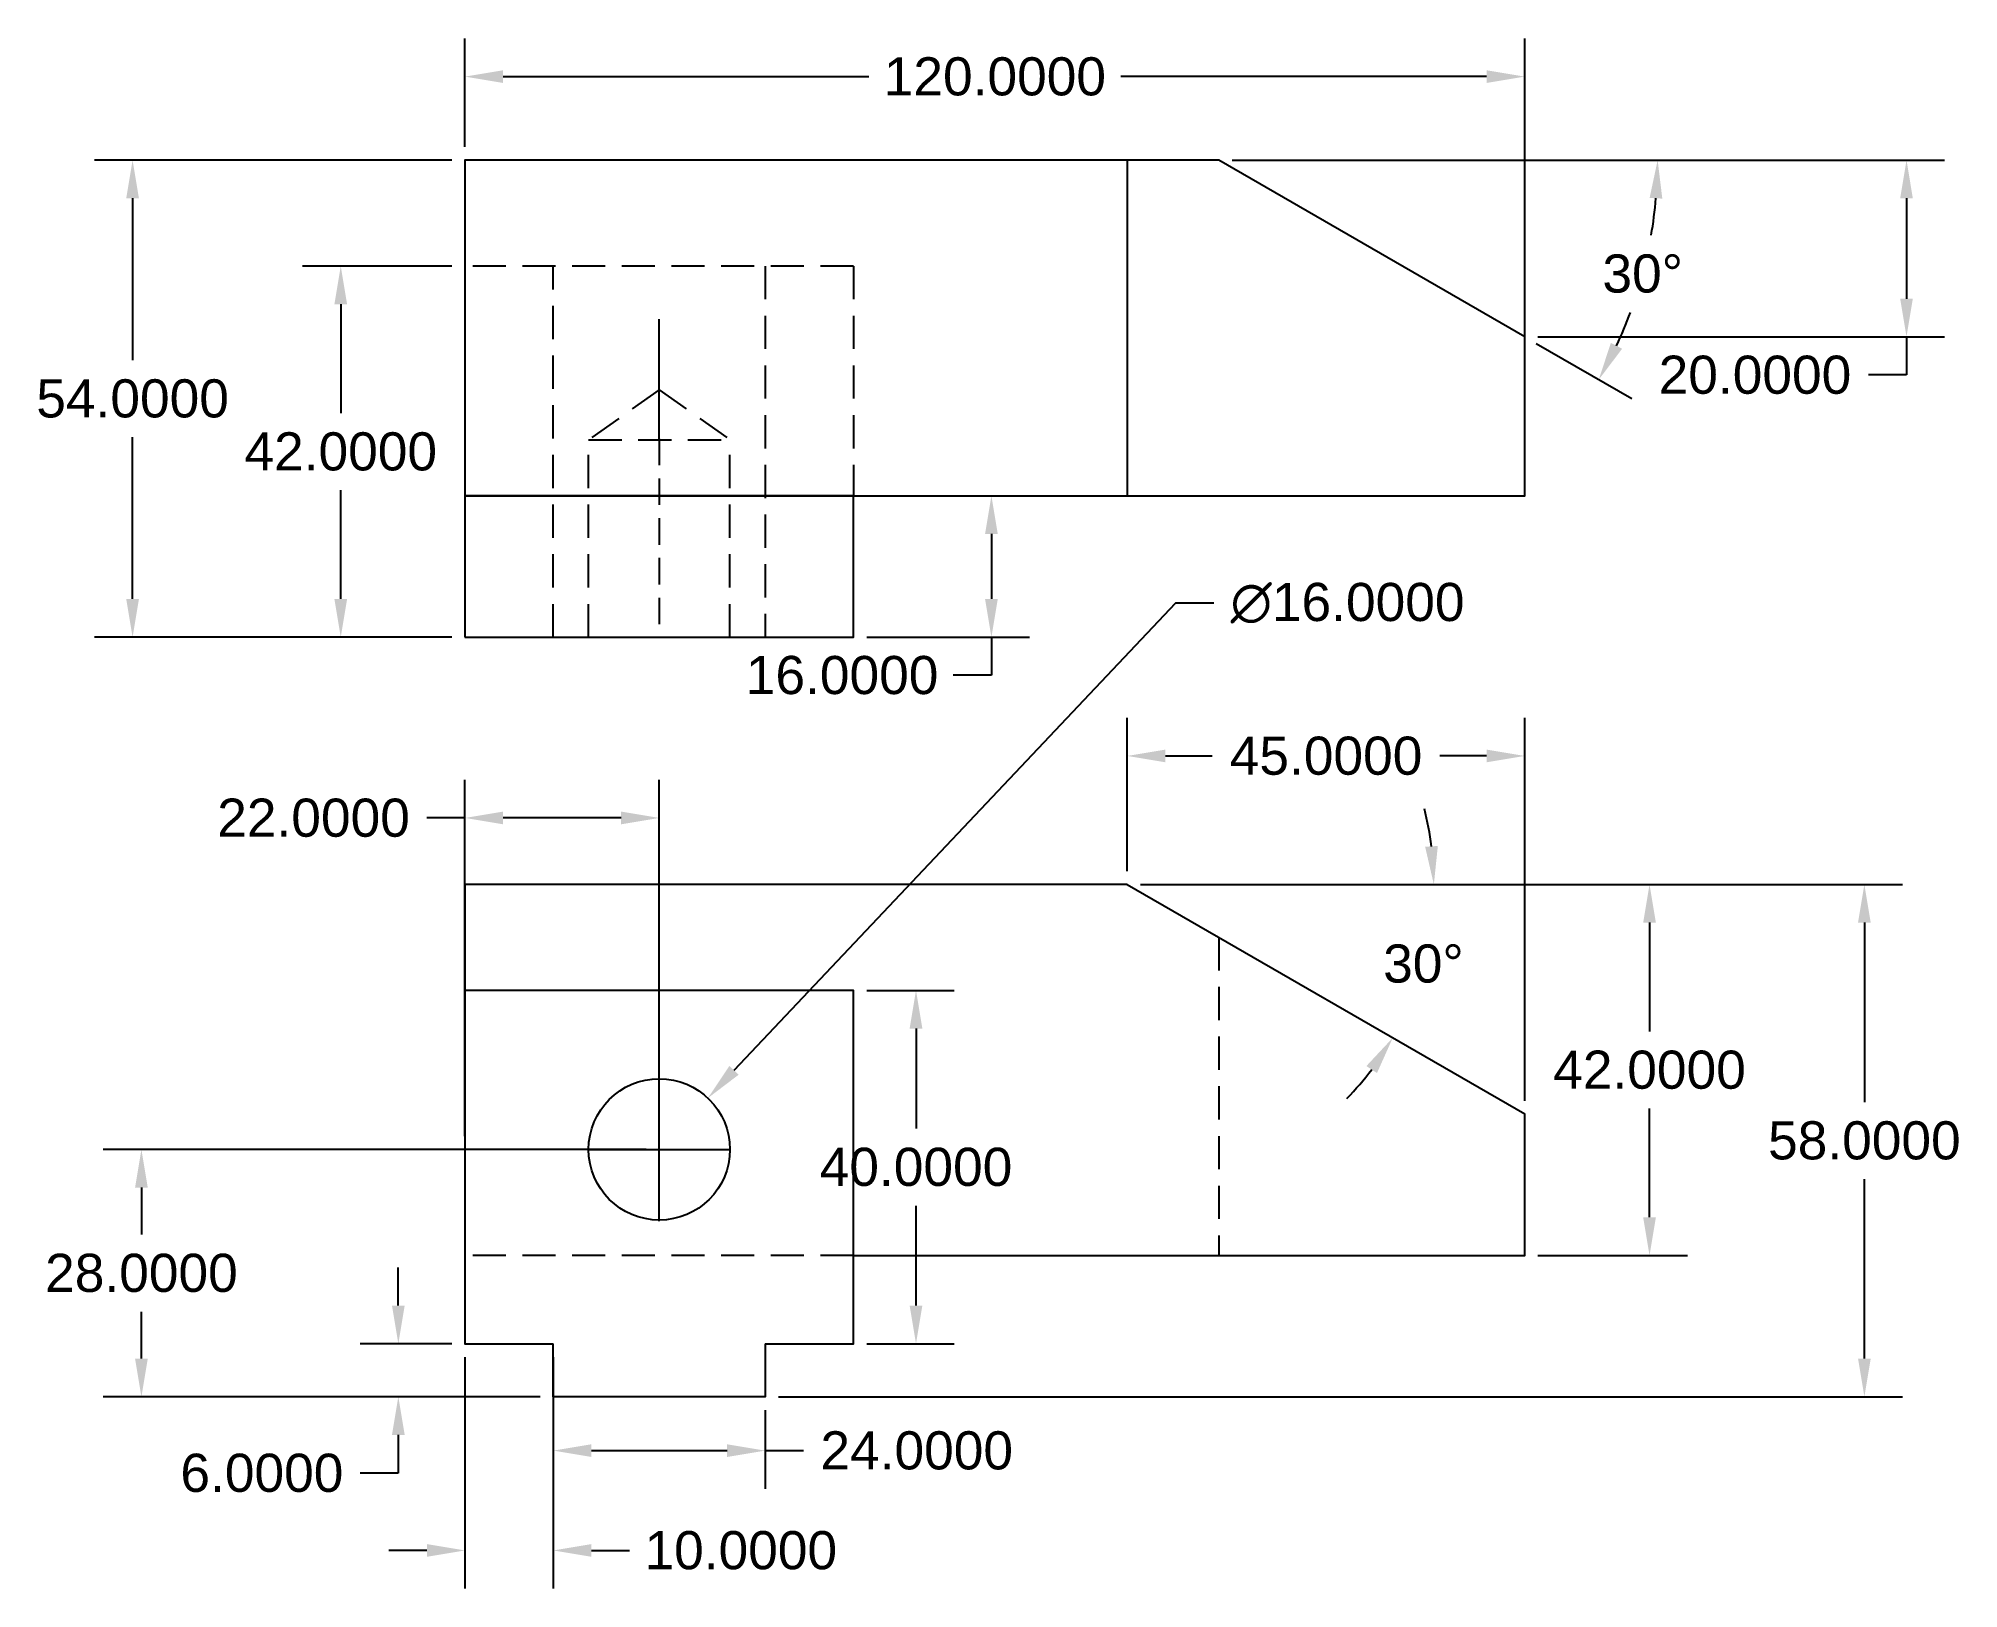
# Model space of a CAD drawing. Header units: inches. Extents: x -48 to 169, y -28 to 148.
import ezdxf

# ---------------------------------------------------------------- set-up
doc = ezdxf.new("R2010")
doc.units = ezdxf.units.IN
doc.header["$MEASUREMENT"] = 0
for name, pattern in [('CENTER2', [1.125, 0.75, -0.125, 0.125, -0.125]), ('DASHEDX2', [1.5, 1, -0.5]), ('HIDDEN', [0.375, 0.25, -0.125])]:
    doc.linetypes.add(name, pattern=pattern)
doc.layers.add('dash', color=7, linetype='DASHEDX2')
doc.styles.get("Standard").update_dxf_attribs({"font": 'arial.ttf'})
doc.dimstyles.get("Standard").update_dxf_attribs({"dimscale": 24, "dimtxt": 0.18, "dimasz": 0.18, "dimexe": 0.18, "dimexo": 0.0625, "dimgap": 0.09, "dimtad": 0, "dimtih": 1, "dimtoh": 1, "dimdec": 4, "dimzin": 0, "dimdsep": 46, "dimtxsty": 'Standard', "dimcen": 0.09, "dimclrt": 4, "dimadec": 0, "dimazin": 0, "dimtfac": 1, "dimtdec": 4, "dimtofl": 0, "dimtmove": 0, "dimatfit": 3, "dimfxl": 1, "dimtolj": 1, "dimtzin": 0, "dimarcsym": 0})

# ---------------------------------------------------------------- blocks, each defined once
blk = doc.blocks.new('*U1')
at = {"color": 0, "linetype": 'CENTER2', "ltscale": 10, "transparency": 16777216}
for p, q in [((0, 1.6), (0, 8.12)), ((-8.12, 0), (-1.6, 0)), ((1.6, 0), (8.12, 0)), ((0, -8.12), (0, -1.6))]:
    blk.add_line(p, q, dxfattribs=at)
at = {"color": 0, "linetype": 'Continuous', "ltscale": 10, "transparency": 16777216}
for p, q in [((-0.8, 0), (0.8, 0)), ((0, -0.8), (0, 0.8))]:
    blk.add_line(p, q, dxfattribs=at)
blk = doc.blocks.new('*D2')
at = {"color": 0, "lineweight": -2, "ltscale": 3, "transparency": 16777216}
for p, q in [((45.5, 40), (55.39, 40)), ((51.07, 35.68), (51.07, 24.37)), ((51.07, 4.32), (51.07, 15.63)), ((45.5, 0), (55.39, 0))]:
    blk.add_line(p, q, dxfattribs=at)
at = {"color": 0, "ltscale": 3, "transparency": 16777216}
for points in [[(50.35, 35.68), (51.79, 35.68), (51.07, 40)], [(50.35, 4.32), (51.79, 4.32), (51.07, 0)]]:
    blk.add_solid(points, dxfattribs=at)
at = {"layer": 'Defpoints', "color": 0, "ltscale": 3, "transparency": 16777216}
for p in [(44, 40), (44, 0), (51.07, 0)]:
    blk.add_point(p, dxfattribs=at)
at = {"color": 4, "ltscale": 3, "transparency": 16777216, "insert": (51.07, 20), "char_height": 4.32, "attachment_point": 5}
blk.add_mtext('\\A1;40.0000', dxfattribs=at)
blk = doc.blocks.new('*D7')
at = {"color": 0, "lineweight": -2, "ltscale": 3, "transparency": 16777216}
for p, q in [((0, 23.5), (0, 63.85)), ((22, 23.5), (22, 63.85)), ((0, 59.53), (-4.32, 59.53)), ((17.68, 59.53), (4.32, 59.53))]:
    blk.add_line(p, q, dxfattribs=at)
at = {"color": 0, "ltscale": 3, "transparency": 16777216}
for points in [[(4.32, 60.25), (4.32, 58.81), (0, 59.53)], [(17.68, 60.25), (17.68, 58.81), (22, 59.53)]]:
    blk.add_solid(points, dxfattribs=at)
at = {"layer": 'Defpoints', "color": 0, "ltscale": 3, "transparency": 16777216}
for p in [(0, 59.53), (0, 22), (22, 22)]:
    blk.add_point(p, dxfattribs=at)
at = {"color": 4, "ltscale": 3, "transparency": 16777216, "insert": (-17.15, 59.53), "char_height": 4.32, "attachment_point": 5}
blk.add_mtext('\\A1;22.0000', dxfattribs=at)
blk = doc.blocks.new('*D8')
at = {"color": 0, "lineweight": -2, "ltscale": 3, "transparency": 16777216}
for p, q in [((10, -7.5), (10, -16.42)), ((34, -7.5), (34, -16.42)), ((14.32, -12.1), (29.68, -12.1)), ((34, -12.1), (38.32, -12.1))]:
    blk.add_line(p, q, dxfattribs=at)
at = {"color": 0, "ltscale": 3, "transparency": 16777216}
for points in [[(14.32, -11.38), (14.32, -12.82), (10, -12.1)], [(29.68, -11.38), (29.68, -12.82), (34, -12.1)]]:
    blk.add_solid(points, dxfattribs=at)
at = {"layer": 'Defpoints', "color": 0, "ltscale": 3, "transparency": 16777216}
for p in [(10, -6), (34, -6), (34, -12.1)]:
    blk.add_point(p, dxfattribs=at)
at = {"color": 4, "ltscale": 3, "transparency": 16777216, "insert": (51.15, -12.1), "char_height": 4.32, "attachment_point": 5}
blk.add_mtext('\\A1;24.0000', dxfattribs=at)
blk = doc.blocks.new('*U11')
at = {"color": 0, "linetype": 'DASHEDX2', "ltscale": 3, "transparency": 16777216}
blk.add_line((0, 11.29), (0, -11.29), dxfattribs=at)
blk = doc.blocks.new('*D13')
at = {"color": 0, "lineweight": -2, "ltscale": 3, "transparency": 16777216}
for p, q in [((45.5, 96), (63.93, 96)), ((59.61, 91.68), (59.61, 84.32)), ((45.5, 80), (63.93, 80)), ((59.61, 80), (59.61, 75.68)), ((59.61, 75.68), (55.29, 75.68))]:
    blk.add_line(p, q, dxfattribs=at)
at = {"color": 0, "ltscale": 3, "transparency": 16777216}
for points in [[(58.89, 91.68), (60.33, 91.68), (59.61, 96)], [(58.89, 84.32), (60.33, 84.32), (59.61, 80)]]:
    blk.add_solid(points, dxfattribs=at)
at = {"layer": 'Defpoints', "color": 0, "ltscale": 3, "transparency": 16777216}
for p in [(44, 96), (44, 80), (59.61, 80)]:
    blk.add_point(p, dxfattribs=at)
at = {"color": 4, "ltscale": 3, "transparency": 16777216, "insert": (42.7, 75.68), "char_height": 4.32, "attachment_point": 5}
blk.add_mtext('\\A1;16.0000', dxfattribs=at)
blk = doc.blocks.new('*D16')
at = {"color": 0, "lineweight": -2, "ltscale": 3, "transparency": 16777216}
for p, q in [((0, 135.5), (0, 147.78)), ((120, 97.5), (120, 147.78)), ((4.32, 143.46), (45.73, 143.46)), ((115.68, 143.46), (74.27, 143.46))]:
    blk.add_line(p, q, dxfattribs=at)
at = {"color": 0, "ltscale": 3, "transparency": 16777216}
for points in [[(4.32, 144.18), (4.32, 142.74), (0, 143.46)], [(115.68, 144.18), (115.68, 142.74), (120, 143.46)]]:
    blk.add_solid(points, dxfattribs=at)
at = {"layer": 'Defpoints', "color": 0, "ltscale": 3, "transparency": 16777216}
for p in [(120, 143.46), (0, 134), (120, 96)]:
    blk.add_point(p, dxfattribs=at)
at = {"color": 4, "ltscale": 3, "transparency": 16777216, "insert": (60, 143.46), "char_height": 4.32, "attachment_point": 5}
blk.add_mtext('\\A1;120.0000', dxfattribs=at)
blk = doc.blocks.new('*D18')
at = {"color": 0, "lineweight": -2, "ltscale": 3, "transparency": 16777216}
blk.add_line((76.5, 52), (114.03, 52), dxfattribs=at)
for start, end in [(7.1352, 14.2704), (315.7296, 322.8648)]:
    blk.add_arc((75, 52), 34.71, start, end, dxfattribs=at)
at = {"color": 0, "ltscale": 3, "transparency": 16777216}
for points in [[(110.16, 56.36), (108.72, 56.27), (109.71, 52)], [(102.07, 31.44), (103.27, 30.65), (105.06, 34.64)]]:
    blk.add_solid(points, dxfattribs=at)
at = {"layer": 'Defpoints', "color": 0, "ltscale": 3, "transparency": 16777216}
for p in [(0, 52), (75, 52), (75, 52), (107.62, 40.13), (120, 26.02)]:
    blk.add_point(p, dxfattribs=at)
at = {"color": 4, "ltscale": 3, "transparency": 16777216, "insert": (108.53, 43.02), "char_height": 4.32, "attachment_point": 5}
blk.add_mtext('\\A1;30°', dxfattribs=at)
blk = doc.blocks.new('*D21')
at = {"color": 0, "lineweight": -2, "ltscale": 3, "transparency": 16777216}
for p, q in [((86.86, 134), (139.37, 134)), ((121.3, 113.25), (132.13, 107))]:
    blk.add_line(p, q, dxfattribs=at)
for start, end in [(350.1581, 355.0171), (334.9829, 339.7139)]:
    blk.add_arc((85.36, 134), 49.69, start, end, dxfattribs=at)
at = {"color": 0, "ltscale": 3, "transparency": 16777216}
for points in [[(134.14, 129.72), (135.58, 129.65), (135.05, 134)], [(131.03, 112.65), (129.75, 113.32), (128.39, 109.16)]]:
    blk.add_solid(points, dxfattribs=at)
at = {"layer": 'Defpoints', "color": 0, "ltscale": 3, "transparency": 16777216}
for p in [(0, 134), (85.36, 134), (85.36, 134), (132.05, 117.01), (120, 114)]:
    blk.add_point(p, dxfattribs=at)
at = {"color": 4, "ltscale": 3, "transparency": 16777216, "insert": (133.36, 121.14), "char_height": 4.32, "attachment_point": 5}
blk.add_mtext('\\A1;30°', dxfattribs=at)
blk = doc.blocks.new('*D22')
at = {"color": 0, "lineweight": -2, "ltscale": 3, "transparency": 16777216}
for p, q in [((86.86, 134), (167.55, 134)), ((163.23, 129.68), (163.23, 118.32)), ((121.5, 114), (167.55, 114)), ((163.23, 114), (163.23, 109.68)), ((163.23, 109.68), (158.91, 109.68))]:
    blk.add_line(p, q, dxfattribs=at)
at = {"color": 0, "ltscale": 3, "transparency": 16777216}
for points in [[(162.51, 129.68), (163.95, 129.68), (163.23, 134)], [(162.51, 118.32), (163.95, 118.32), (163.23, 114)]]:
    blk.add_solid(points, dxfattribs=at)
at = {"layer": 'Defpoints', "color": 0, "ltscale": 3, "transparency": 16777216}
for p in [(85.36, 134), (120, 114), (163.23, 114)]:
    blk.add_point(p, dxfattribs=at)
at = {"color": 4, "ltscale": 3, "transparency": 16777216, "insert": (146.07, 109.68), "char_height": 4.32, "attachment_point": 5}
blk.add_mtext('\\A1;20.0000', dxfattribs=at)
blk = doc.blocks.new('*D23')
at = {"color": 0, "lineweight": -2, "ltscale": 3, "transparency": 16777216}
for p, q in [((-1.5, 122), (-18.39, 122)), ((-14.07, 117.68), (-14.07, 105.37)), ((-14.07, 84.32), (-14.07, 96.63)), ((-1.5, 80), (-18.39, 80))]:
    blk.add_line(p, q, dxfattribs=at)
at = {"color": 0, "ltscale": 3, "transparency": 16777216}
for points in [[(-14.79, 117.68), (-13.35, 117.68), (-14.07, 122)], [(-14.79, 84.32), (-13.35, 84.32), (-14.07, 80)]]:
    blk.add_solid(points, dxfattribs=at)
at = {"layer": 'Defpoints', "color": 0, "ltscale": 3, "transparency": 16777216}
for p in [(0, 122), (-14.07, 80), (0, 80)]:
    blk.add_point(p, dxfattribs=at)
at = {"color": 4, "ltscale": 3, "transparency": 16777216, "insert": (-14.07, 101), "char_height": 4.32, "attachment_point": 5}
blk.add_mtext('\\A1;42.0000', dxfattribs=at)
blk = doc.blocks.new('*D24')
at = {"color": 0, "lineweight": -2, "ltscale": 3, "transparency": 16777216}
for p, q in [((-1.5, 134), (-41.96, 134)), ((-37.64, 129.68), (-37.64, 111.37)), ((-37.64, 84.32), (-37.64, 102.63)), ((-1.5, 80), (-41.96, 80))]:
    blk.add_line(p, q, dxfattribs=at)
at = {"color": 0, "ltscale": 3, "transparency": 16777216}
for points in [[(-38.36, 129.68), (-36.92, 129.68), (-37.64, 134)], [(-38.36, 84.32), (-36.92, 84.32), (-37.64, 80)]]:
    blk.add_solid(points, dxfattribs=at)
at = {"layer": 'Defpoints', "color": 0, "ltscale": 3, "transparency": 16777216}
for p in [(0, 134), (-37.64, 80), (0, 80)]:
    blk.add_point(p, dxfattribs=at)
at = {"color": 4, "ltscale": 3, "transparency": 16777216, "insert": (-37.64, 107), "char_height": 4.32, "attachment_point": 5}
blk.add_mtext('\\A1;54.0000', dxfattribs=at)
blk = doc.blocks.new('*D26')
at = {"color": 0, "lineweight": -2, "ltscale": 3, "transparency": 16777216}
for p, q in [((-7.55, 4.32), (-7.55, 8.64)), ((-1.5, 0), (-11.87, 0)), ((8.5, -6), (-11.87, -6)), ((-7.55, -10.32), (-7.55, -14.64)), ((-7.55, -14.64), (-11.87, -14.64))]:
    blk.add_line(p, q, dxfattribs=at)
at = {"color": 0, "ltscale": 3, "transparency": 16777216}
for points in [[(-8.27, 4.32), (-6.83, 4.32), (-7.55, 0)], [(-8.27, -10.32), (-6.83, -10.32), (-7.55, -6)]]:
    blk.add_solid(points, dxfattribs=at)
at = {"layer": 'Defpoints', "color": 0, "ltscale": 3, "transparency": 16777216}
for p in [(0, 0), (-7.55, -6), (10, -6)]:
    blk.add_point(p, dxfattribs=at)
at = {"color": 4, "ltscale": 3, "transparency": 16777216, "insert": (-23, -14.64), "char_height": 4.32, "attachment_point": 5}
blk.add_mtext('\\A1;6.0000', dxfattribs=at)
blk = doc.blocks.new('*D27')
at = {"color": 0, "lineweight": -2, "ltscale": 3, "transparency": 16777216}
for p, q in [((20.5, 22), (-40.96, 22)), ((-36.64, 17.68), (-36.64, 12.37)), ((-36.64, -1.68), (-36.64, 3.63)), ((8.5, -6), (-40.96, -6))]:
    blk.add_line(p, q, dxfattribs=at)
at = {"color": 0, "ltscale": 3, "transparency": 16777216}
for points in [[(-37.36, 17.68), (-35.92, 17.68), (-36.64, 22)], [(-37.36, -1.68), (-35.92, -1.68), (-36.64, -6)]]:
    blk.add_solid(points, dxfattribs=at)
at = {"layer": 'Defpoints', "color": 0, "ltscale": 3, "transparency": 16777216}
for p in [(22, 22), (-36.64, -6), (10, -6)]:
    blk.add_point(p, dxfattribs=at)
at = {"color": 4, "ltscale": 3, "transparency": 16777216, "insert": (-36.64, 8), "char_height": 4.32, "attachment_point": 5}
blk.add_mtext('\\A1;28.0000', dxfattribs=at)
blk = doc.blocks.new('*D28')
at = {"color": 0, "lineweight": -2, "ltscale": 3, "transparency": 16777216}
for p, q in [((0, -1.5), (0, -27.72)), ((10, -1.5), (10, -27.72)), ((-4.32, -23.4), (-8.64, -23.4)), ((14.32, -23.4), (18.64, -23.4))]:
    blk.add_line(p, q, dxfattribs=at)
at = {"color": 0, "ltscale": 3, "transparency": 16777216}
for points in [[(-4.32, -22.68), (-4.32, -24.12), (0, -23.4)], [(14.32, -22.68), (14.32, -24.12), (10, -23.4)]]:
    blk.add_solid(points, dxfattribs=at)
at = {"layer": 'Defpoints', "color": 0, "ltscale": 3, "transparency": 16777216}
for p in [(0, 0), (10, 0), (10, -23.4)]:
    blk.add_point(p, dxfattribs=at)
at = {"color": 4, "ltscale": 3, "transparency": 16777216, "insert": (31.23, -23.4), "char_height": 4.32, "attachment_point": 5}
blk.add_mtext('\\A1;10.0000', dxfattribs=at)
blk = doc.blocks.new('*D29')
at = {"color": 0, "lineweight": -2, "ltscale": 3, "transparency": 16777216}
for p, q in [((75, 53.5), (75, 70.87)), ((120, 27.52), (120, 70.87)), ((79.32, 66.55), (84.62, 66.55)), ((115.68, 66.55), (110.38, 66.55))]:
    blk.add_line(p, q, dxfattribs=at)
at = {"color": 0, "ltscale": 3, "transparency": 16777216}
for points in [[(79.32, 67.27), (79.32, 65.83), (75, 66.55)], [(115.68, 67.27), (115.68, 65.83), (120, 66.55)]]:
    blk.add_solid(points, dxfattribs=at)
at = {"layer": 'Defpoints', "color": 0, "ltscale": 3, "transparency": 16777216}
for p in [(120, 66.55), (75, 52), (120, 26.02)]:
    blk.add_point(p, dxfattribs=at)
at = {"color": 4, "ltscale": 3, "transparency": 16777216, "insert": (97.5, 66.55), "char_height": 4.32, "attachment_point": 5}
blk.add_mtext('\\A1;45.0000', dxfattribs=at)
blk = doc.blocks.new('*D30')
at = {"color": 0, "lineweight": -2, "ltscale": 3, "transparency": 16777216}
for p, q in [((80.47, 83.84), (30.46, 30.95)), ((84.79, 83.84), (80.47, 83.84)), ((22, 19.84), (22, 24.16)), ((19.84, 22), (24.16, 22))]:
    blk.add_line(p, q, dxfattribs=at)
at = {"color": 0, "ltscale": 3, "transparency": 16777216}
blk.add_solid([(29.94, 31.45), (30.99, 30.46), (27.5, 27.81)], dxfattribs=at)
at = {"layer": 'Defpoints', "color": 0, "ltscale": 3, "transparency": 16777216}
for p in [(27.5, 27.81), (16.5, 16.19)]:
    blk.add_point(p, dxfattribs=at)
at = {"color": 4, "ltscale": 3, "transparency": 16777216, "insert": (99.94, 83.84), "char_height": 4.32, "attachment_point": 5}
blk.add_mtext('\\A1;∅16.0000', dxfattribs=at)
blk = doc.blocks.new('*D31')
at = {"color": 0, "lineweight": -2, "ltscale": 3, "transparency": 16777216}
for p, q in [((76.5, 52), (138.45, 52)), ((134.13, 47.68), (134.13, 35.37)), ((134.13, 14.32), (134.13, 26.63)), ((121.5, 10), (138.45, 10))]:
    blk.add_line(p, q, dxfattribs=at)
at = {"color": 0, "ltscale": 3, "transparency": 16777216}
for points in [[(133.41, 47.68), (134.85, 47.68), (134.13, 52)], [(133.41, 14.32), (134.85, 14.32), (134.13, 10)]]:
    blk.add_solid(points, dxfattribs=at)
at = {"layer": 'Defpoints', "color": 0, "ltscale": 3, "transparency": 16777216}
for p in [(75, 52), (134.13, 52), (120, 10)]:
    blk.add_point(p, dxfattribs=at)
at = {"color": 4, "ltscale": 3, "transparency": 16777216, "insert": (134.13, 31), "char_height": 4.32, "attachment_point": 5}
blk.add_mtext('\\A1;42.0000', dxfattribs=at)
blk = doc.blocks.new('*D32')
at = {"color": 0, "lineweight": -2, "ltscale": 3, "transparency": 16777216}
for p, q in [((76.5, 52), (162.78, 52)), ((158.46, 47.68), (158.46, 27.37)), ((158.46, -1.68), (158.46, 18.63)), ((35.5, -6), (162.78, -6))]:
    blk.add_line(p, q, dxfattribs=at)
at = {"color": 0, "ltscale": 3, "transparency": 16777216}
for points in [[(157.74, 47.68), (159.18, 47.68), (158.46, 52)], [(157.74, -1.68), (159.18, -1.68), (158.46, -6)]]:
    blk.add_solid(points, dxfattribs=at)
at = {"layer": 'Defpoints', "color": 0, "ltscale": 3, "transparency": 16777216}
for p in [(75, 52), (158.46, 52), (34, -6)]:
    blk.add_point(p, dxfattribs=at)
at = {"color": 4, "ltscale": 3, "transparency": 16777216, "insert": (158.46, 23), "char_height": 4.32, "attachment_point": 5}
blk.add_mtext('\\A1;58.0000', dxfattribs=at)

msp = doc.modelspace()

# ---------------------------------------------------------------- linework, layer by layer
at = {"ltscale": 3}
for p, q in [((75, 134), (75, 96)), ((22, 102.34315), (22, 116.00625)), ((0, 80), (10, 80)), ((0, 80), (44, 80)), ((0, 52), (0, 10)), ((75, 52), (0, 52)), ((75, 52), (120, 26.01924)), ((120, 26.01924), (120, 26.01924))]:
    msp.add_line(p, q, dxfattribs=at)
at = {"linetype": 'HIDDEN', "ltscale": 15}
for p, q in [((44, 122), (0, 122)), ((10, 80), (10, 122)), ((34, 122), (34, 80)), ((44, 122), (44, 96)), ((22, 108), (14, 102.34315)), ((22, 108), (30, 102.34315)), ((14, 102.34315), (30, 102.34315)), ((14, 80), (14, 102.34315)), ((30, 80), (30, 102.34315)), ((85.35898, 46.01924), (85.35898, 10))]:
    msp.add_line(p, q, dxfattribs=at)
at = {"ltscale": 3}
for points in [[(0, 96), (120, 96), (120, 114), (85.35898, 134), (0, 134)], [(0, 80), (44, 80), (44, 96), (0, 96)]]:
    msp.add_lwpolyline(points, close=True, dxfattribs=at)
for points in [[(34, 0), (44, 0), (44, 40), (0, 40), (0, 0), (10, 0)], [(34, 0), (34, -6), (10, -6), (10, 0)]]:
    msp.add_lwpolyline(points)
msp.add_lwpolyline([(44, 10), (120, 10), (120, 26.01924)], dxfattribs=at)
msp.add_circle((22, 22), 8, dxfattribs=at)
at = {"layer": 'dash', "linetype": 'HIDDEN', "ltscale": 15}
msp.add_line((44, 10), (0, 10), dxfattribs=at)

# ---------------------------------------------------------------- block references
at = {"linetype": 'DASHEDX2', "ltscale": 3}
msp.add_blockref('*U11', (22, 91.17157), dxfattribs=at)
at = {"linetype": 'CENTER2', "ltscale": 10}
msp.add_blockref('*U1', (22, 22), dxfattribs=at)

# ---------------------------------------------------------------- dimensions: what is measured, and where the dimension line sits
at = {"ltscale": 3}
for base, p1, p2, picture, middle in [((120, 143.46497), (0, 134), (120, 96), '*D16', (60, 143.46497)), ((120, 66.55499), (75, 52), (120, 26.01924), '*D29', (97.5, 66.55499)), ((0, 59.52835), (22, 22), (0, 22), '*D7', (-17.15476, 59.52835)), ((10, -23.39899), (0, 0), (10, 0), '*D28', (31.2346, -23.39899)), ((34, -12.09705), (10, -6), (34, -6), '*D8', (51.15476, -12.09705))]:
    dim = msp.add_linear_dim(base=base, p1=p1, p2=p2, dimstyle='Standard', dxfattribs=at)
    dim.commit()
    dim.dimension.update_dxf_attribs({"geometry": picture, "text_midpoint": middle})
for base, p1, p2, picture, middle in [((-37.64119, 80), (0, 134), (0, 80), '*D24', (-37.64119, 107)), ((163.22697, 114), (85.35898, 134), (120, 114), '*D22', (146.07221, 109.68)), ((-14.06865, 80), (0, 122), (0, 80), '*D23', (-14.06865, 101)), ((59.61038, 80), (44, 96), (44, 80), '*D13', (42.69579, 75.68)), ((158.45853, 52), (34, -6), (75, 52), '*D32', (158.45853, 23)), ((134.13367, 52), (120, 10), (75, 52), '*D31', (134.13367, 31)), ((51.06526, 0), (44, 40), (44, 0), '*D2', (51.06526, 20)), ((-36.64189, -6), (22, 22), (10, -6), '*D27', (-36.64189, 8)), ((-7.55237, -6), (0, 0), (10, -6), '*D26', (-23.00388, -14.64))]:
    dim = msp.add_linear_dim(base=base, p1=p1, p2=p2, angle=90, dimstyle='Standard', dxfattribs=at)
    dim.commit()
    dim.dimension.update_dxf_attribs({"geometry": picture, "text_midpoint": middle})
for base, line1, line2, picture, middle in [((132.05162, 117.00527), ((120, 114), (85.35898, 134)), ((85.35898, 134), (0, 134)), '*D21', (133.35513, 121.13947)), ((107.61879, 40.12773), ((75, 52), (120, 26.01924)), ((75, 52), (0, 52)), '*D18', (108.52941, 43.01582))]:
    dim = msp.add_angular_dim_2l(base=base, line1=line1, line2=line2, dimstyle='Standard', dxfattribs=at)
    dim.commit()
    dim.dimension.update_dxf_attribs({"geometry": picture, "text_midpoint": middle})
dim = msp.add_diameter_dim_2p(p1=(16.50403, 16.18672), p2=(27.49597, 27.81328), dimstyle='Standard', dxfattribs=at)
dim.commit()
dim.dimension.update_dxf_attribs({"geometry": '*D30', "text_midpoint": (99.93651, 83.84419), "dimtype": 163})

doc.saveas('drawing.dxf')
